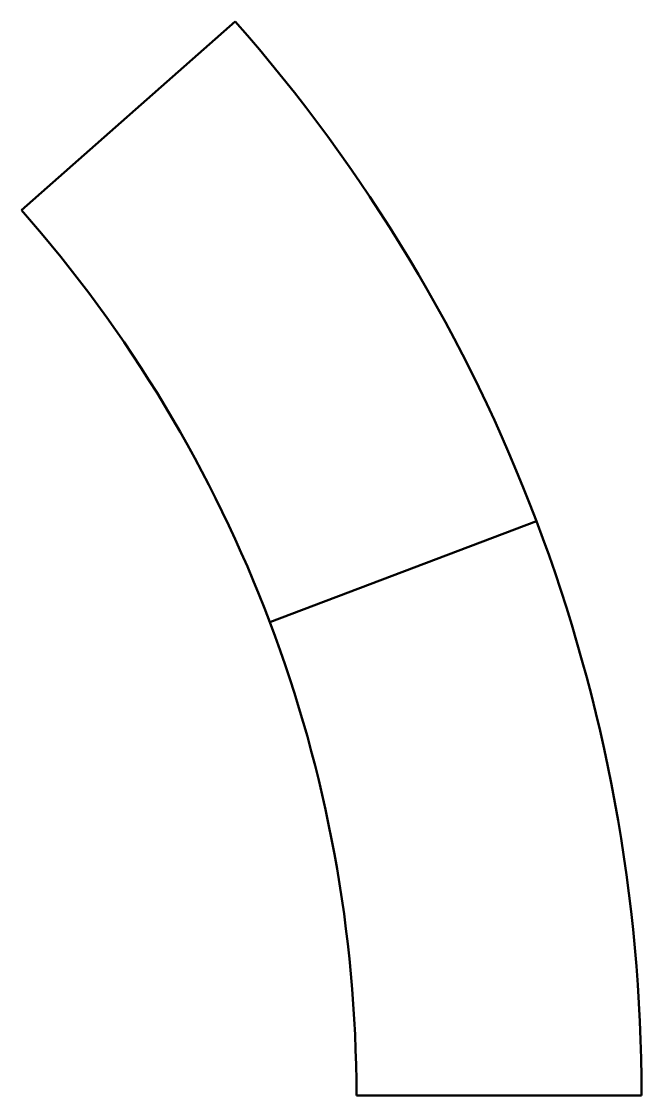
# Model space of a CAD drawing. Header units: millimetres. Extents: x 0 to 330, y 0 to 572.
import ezdxf

# ---------------------------------------------------------------- set-up
doc = ezdxf.new("R2010")
doc.units = ezdxf.units.MM
doc.layers.add('IV_BEND_DOWN', color=250, linetype='Continuous', lineweight=50)
doc.layers.add('IV_OUTER_PROFILE', color=7, linetype='Continuous', lineweight=50)

msp = doc.modelspace()

# ---------------------------------------------------------------- linework, layer by layer
at = {"layer": 'IV_BEND_DOWN'}
msp.add_line((274.45, 305.9), (132.37, 252.13), dxfattribs=at)
at = {"layer": 'IV_OUTER_PROFILE'}
for p, q in [((0, 471.61), (113.85, 572.19)), ((178.48, 0), (330.4, 0))]:
    msp.add_line(p, q, dxfattribs=at)
for radius in [864.25, 712.33]:
    msp.add_arc((-533.85, 0), radius, 0, 41.45791, dxfattribs=at)

doc.saveas('drawing.dxf')
